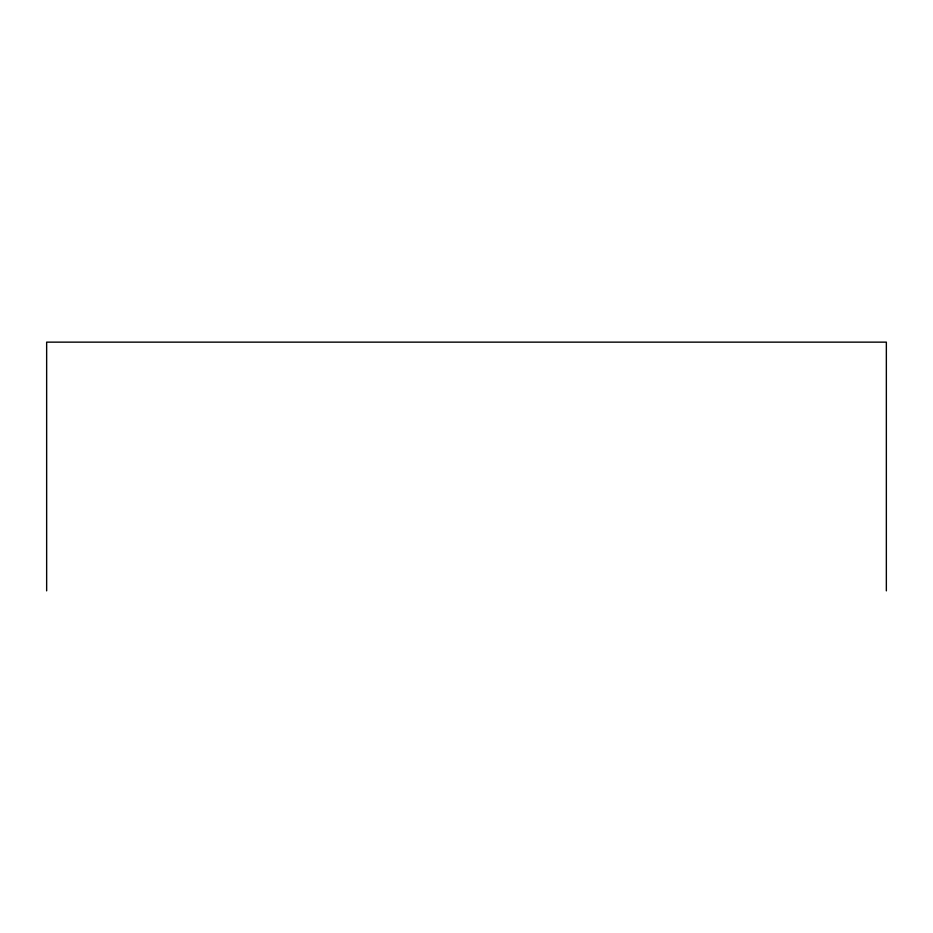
<?xml version="1.0" encoding="UTF-8"?>
<svg xmlns="http://www.w3.org/2000/svg" width="933" height="933" viewBox="0 0 933 933"><rect width="100%" height="100%" fill="white"/><g stroke="black" fill="none" stroke-linecap="round" stroke-linejoin="round"><path stroke-width="1.4" d="M886.35 590.857L886.35 342.143L46.65 342.143L46.65 590.857"/></g></svg>
